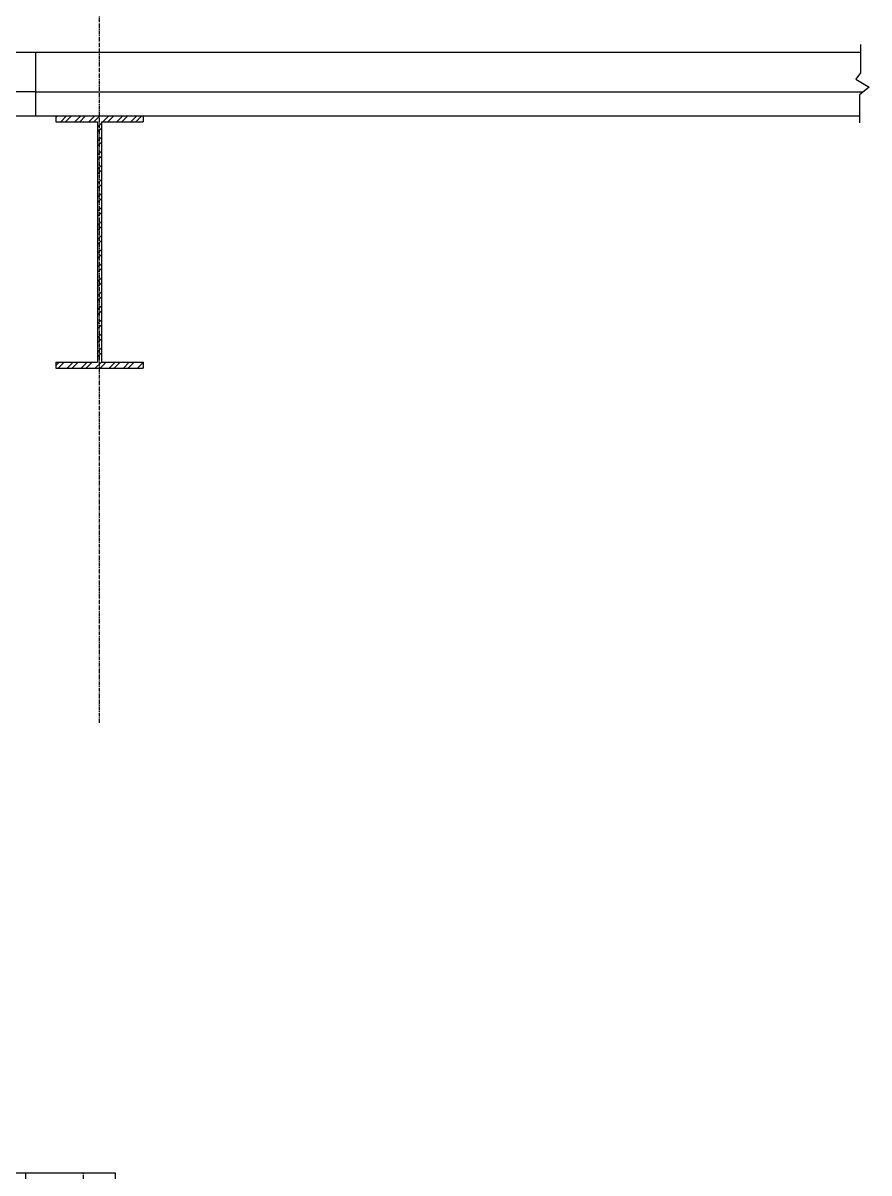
# Model space of a CAD drawing. Header units: millimetres. Extents: x -83614 to 248318, y 36678 to 90681.
# Drawn here: x 195713 to 197066, y 63337 to 65174 of the extents above; entities that cross this region are included whole.
import ezdxf

# ---------------------------------------------------------------- set-up
doc = ezdxf.new("R2010")
doc.units = ezdxf.units.MM
doc.linetypes.add('CENTER', pattern=[2, 1.25, -0.25, 0.25, -0.25])
for name, color, linetype in [('Center', 251, 'CENTER'), ('Struc_Section_Conc', 71, 'Continuous'), ('Struc_Section_Dim', 2, 'Continuous'), ('Struc_Section_Stair', 131, 'Continuous'), ('Struc_Steel_Beam', 22, 'Continuous')]:
    doc.layers.add(name, color=color, linetype=linetype)

msp = doc.modelspace()

# ---------------------------------------------------------------- hatches: boundary and pattern name
at = {"layer": 'Struc_Steel_Beam'}
h = msp.add_hatch(dxfattribs=at)
h.set_pattern_fill('STEEL', color=256, scale=127, style=0)
h.set_pattern_definition([(45, (191772.956, 65431.361), (-11.22532, 11.22532), []), (45, (191772.956, 65439.299), (-11.22532, 11.22532), [])])
h.paths.add_polyline_path([(195765.14411, 65026.11941), (195765.14411, 65016.59441), (195831.81911, 65016.59441), (195831.81911, 64632.41941), (195765.14411, 64632.41941), (195765.14411, 64622.89441), (195834.99411, 64622.89441), (195834.99411, 65026.11941)])
h.paths.add_polyline_path([(195904.84411, 65016.59441), (195904.84411, 65026.11941), (195834.99411, 65026.11941), (195834.99411, 64622.89441), (195904.84411, 64622.89441), (195904.84411, 64632.41941), (195838.16911, 64632.41941), (195838.16911, 65016.59441)])

# ---------------------------------------------------------------- linework, layer by layer
at = {"layer": 'Center', "ltscale": 5}
for p, q in [((195834.99411, 64056.17988), (195834.99411, 66752.86748)), ((195809.59411, 60207.49876), (195809.59411, 63337.01941))]:
    msp.add_line(p, q, dxfattribs=at)
at = {"layer": 'Struc_Section_Conc', "ltscale": 2}
for p, q in [((193294.99411, 65127.71941), (195733.39411, 65127.71941)), ((195733.39411, 65026.11941), (195733.39411, 65127.71941)), ((195733.39411, 65127.71941), (197052.03517, 65127.71941)), ((194735.80911, 65026.11941), (195733.39411, 65026.11941)), ((195733.39411, 65026.11941), (197050.45929, 65026.11941)), ((193294.99411, 63337.01941), (195860.39411, 63337.01941)), ((195860.39411, 63337.01941), (195860.39411, 63261.97116))]:
    msp.add_line(p, q, dxfattribs=at)
at = {"layer": 'Struc_Section_Conc', "ltscale": 20}
msp.add_line((195733.39411, 65064.21941), (197056.29911, 65064.21941), dxfattribs=at)
at = {"layer": 'Struc_Section_Dim', "ltscale": 2}
for p, q in [((197052.03517, 65140.25499), (197052.03517, 65094.9996)), ((197052.03517, 65094.9996), (197044.26404, 65084.41401)), ((197044.26404, 65084.41401), (197065.53869, 65071.82034)), ((197065.53869, 65071.82034), (197050.45929, 65059.41528)), ((197050.45929, 65059.41528), (197050.45929, 65014.71068))]:
    msp.add_line(p, q, dxfattribs=at)
at = {"layer": 'Struc_Section_Stair', "ltscale": 10}
msp.add_line((195733.39411, 65064.21941), (193294.99411, 65064.21941), dxfattribs=at)
at = {"layer": 'Struc_Section_Stair', "ltscale": 5}
msp.add_line((195717.51911, 61546.31941), (195717.51911, 63337.01941), dxfattribs=at)
at = {"layer": 'Struc_Steel_Beam'}
for p, q in [((195765.14411, 65026.11941), (195904.84411, 65026.11941)), ((195765.14411, 65026.11941), (195765.14411, 65016.59441)), ((195904.84411, 65026.11941), (195904.84411, 65016.59441)), ((195765.14411, 65016.59441), (195831.81911, 65016.59441)), ((195831.81911, 65016.59441), (195831.81911, 64632.41941)), ((195838.16911, 65016.59441), (195838.16911, 64632.41941)), ((195838.16911, 65016.59441), (195904.84411, 65016.59441)), ((195765.14411, 64632.41941), (195831.81911, 64632.41941)), ((195765.14411, 64632.41941), (195765.14411, 64622.89441)), ((195765.14411, 64622.89441), (195904.84411, 64622.89441)), ((195838.16911, 64632.41941), (195904.84411, 64632.41941)), ((195904.84411, 64632.41941), (195904.84411, 64622.89441))]:
    msp.add_line(p, q, dxfattribs=at)

doc.saveas('drawing.dxf')
